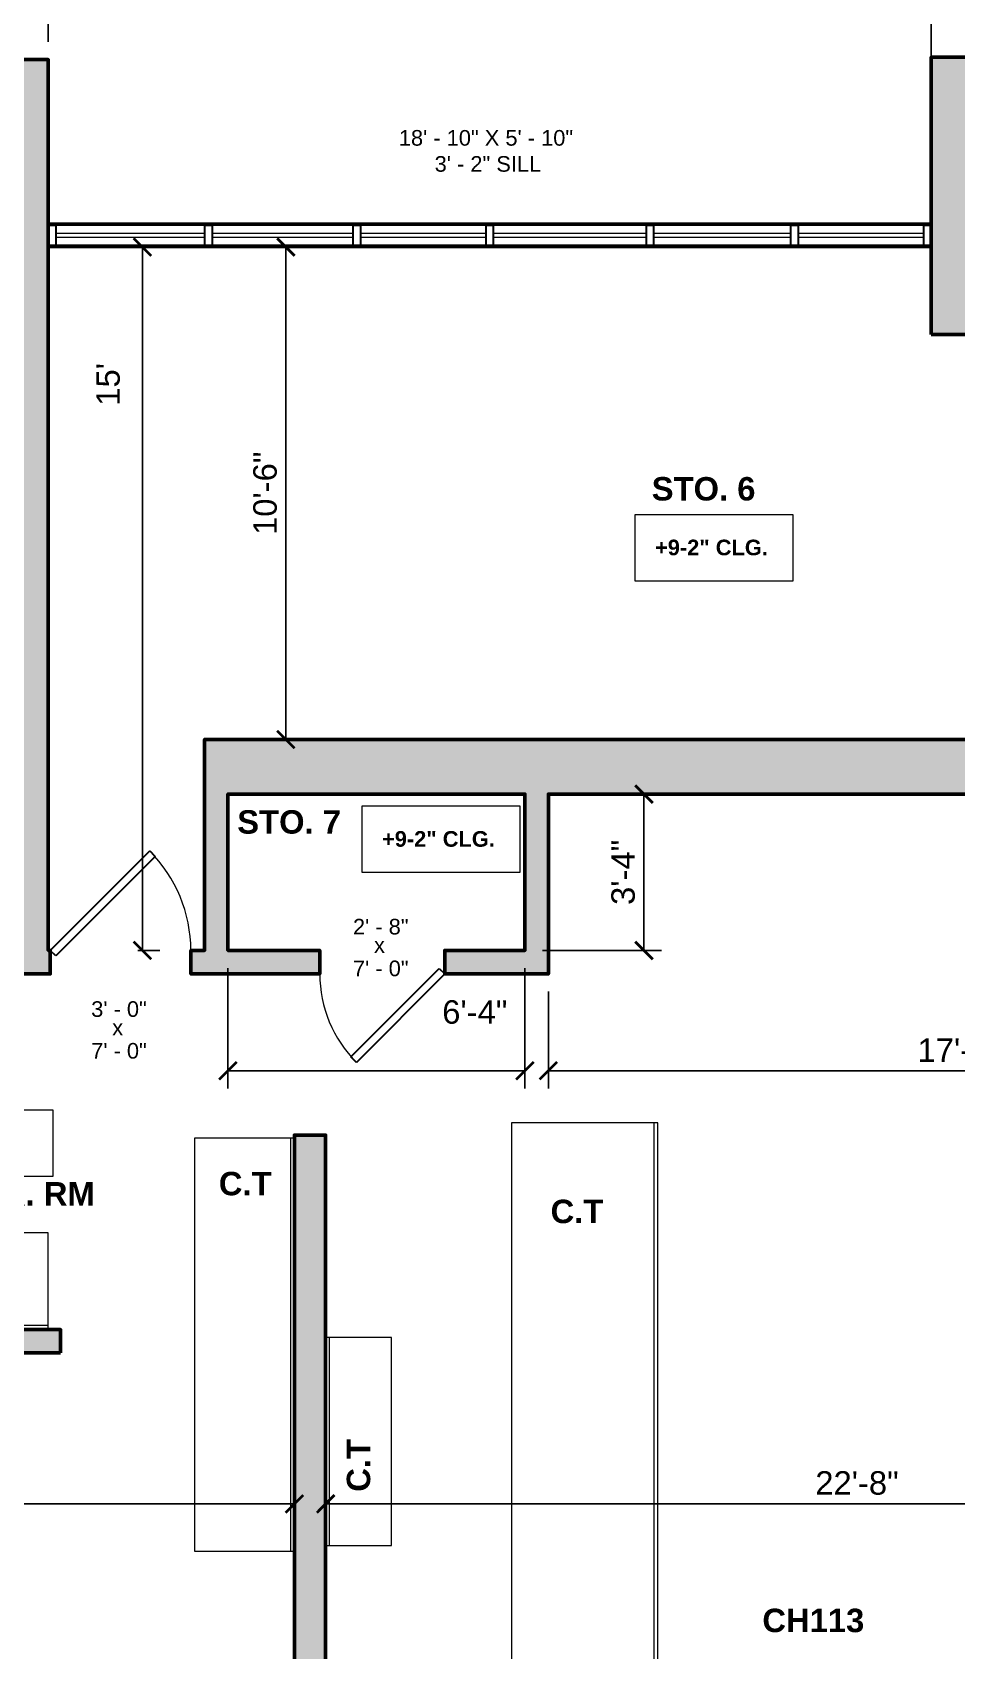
# Model space of a CAD drawing. Header units: inches. Extents: x -2078 to 106214, y -964 to 6385.
# Drawn here: x 21842.8 to 22079.4, y 4208.6 to 4622.7 of the extents above; entities that cross this region are included whole.
import ezdxf

# ---------------------------------------------------------------- set-up
doc = ezdxf.new("R2010")
doc.units = ezdxf.units.IN
doc.header["$MEASUREMENT"] = 0
for name, color, linetype, lineweight in [('A-ANNO', 2, 'Continuous', 5), ('A-ANNO-DIMS', 1, 'Continuous', 9), ('A-CASE', 4, 'Continuous', 9), ('A-DOOR', 1, 'Continuous', 18), ('A-GLAZ-CURT', 52, 'Continuous', 9), ('A-GLAZ-CWMG', 51, 'Continuous', 9), ('A-WALL', 3, 'Continuous', 40), ('A-WINDOWS', 2, 'Continuous', 18)]:
    doc.layers.add(name, color=color, linetype=linetype, lineweight=lineweight)
doc.layers.add('A-HATCH', color=9, linetype='Continuous')
doc.styles.add('Arial_1', font='arial.ttf', dxfattribs={"height": 0.0625})
doc.styles.add('Arial_2', font='arial.ttf', dxfattribs={"height": 3})
doc.styles.add('Arial_B', font='arialbd.ttf', dxfattribs={"height": 4.5})
doc.styles.add('Arial_B_1', font='arialbd.ttf', dxfattribs={"height": 3})
doc.styles.add('JC', font='arial.ttf', dxfattribs={"height": 0.125})
doc.dimstyles.new('JC-DIMS', dxfattribs={"dimtxt": 0.125, "dimasz": 0.09375, "dimexe": 0.09375, "dimexo": 0.09375, "dimgap": 0.046875, "dimtad": 1, "dimdec": 1, "dimzin": 0, "dimdsep": 46, "dimlunit": 4, "dimtxsty": 'JC', "dimblk": 'ARCHTICK', "dimcen": 0.09, "dimclrd": 1, "dimclre": 1, "dimclrt": 256, "dimadec": 0, "dimazin": 0, "dimtfac": 1, "dimtdec": 1, "dimtofl": 0, "dimtmove": 1, "dimatfit": 3, "dimfxl": 1, "dimtolj": 1, "dimtzin": 0, "dimarcsym": 0})

# ---------------------------------------------------------------- blocks, each defined once
blk = doc.blocks.new('JC_DOOR_SINGLE PANEL - SINGLE DOOR-1525208-2nd Floor Plan')
at = {"layer": 'A-DOOR', "lineweight": 30}
for p, q in [((-8.87, -27.04), (16.59, -1.59)), ((18, -3), (-7.46, -28.46)), ((16.59, -1.59), (18, -3)), ((-7.46, -28.46), (-8.87, -27.04))]:
    blk.add_line(p, q, dxfattribs=at)
at = {"layer": 'A-DOOR', "lineweight": 9}
blk.add_arc((18, -3), 36, 180, 225, dxfattribs=at)
blk = doc.blocks.new('JC_DOOR_SINGLE PANEL - SINGLE DOOR-1525218-2nd Floor Plan')
at = {"layer": 'A-DOOR', "lineweight": 30}
for p, q in [((-8.04, -24.21), (14.59, -1.59)), ((16, -3), (-6.63, -25.63)), ((14.59, -1.59), (16, -3)), ((-6.63, -25.63), (-8.04, -24.21))]:
    blk.add_line(p, q, dxfattribs=at)
at = {"layer": 'A-DOOR', "lineweight": 9}
blk.add_arc((16, -3), 32, 180, 225, dxfattribs=at)
blk = doc.blocks.new('Instance - Opening - 16_ x 24_-1597986-2nd Floor Plan')
at = {"layer": 'A-WINDOWS'}
for p, q in [((-113, -3), (-113, 3)), ((-113, 3), (113, 3)), ((113, 3), (113, -3)), ((113, -3), (-113, -3))]:
    blk.add_line(p, q, dxfattribs=at)
blk = doc.blocks.new('System Panel - Glazed-1599069-2nd Floor Plan')
at = {"layer": 'A-GLAZ-CURT', "lineweight": 18}
for p, q in [((19, 0.5), (-19, 0.5)), ((-19, 0.5), (-19, -0.5)), ((19, -0.5), (19, 0.5)), ((-19, -0.5), (19, -0.5))]:
    blk.add_line(p, q, dxfattribs=at)
blk = doc.blocks.new('System Panel - Glazed-1598712-2nd Floor Plan')
at = {"layer": 'A-GLAZ-CURT', "lineweight": 18}
for p, q in [((16, 0.5), (-16, 0.5)), ((-16, 0.5), (-16, -0.5)), ((16, -0.5), (16, 0.5)), ((-16, -0.5), (16, -0.5))]:
    blk.add_line(p, q, dxfattribs=at)
blk = doc.blocks.new('System Panel - Glazed-1598710-2nd Floor Plan')
at = {"layer": 'A-GLAZ-CURT', "lineweight": 18}
for p, q in [((17.5, 0.5), (-17.5, 0.5)), ((-17.5, 0.5), (-17.5, -0.5)), ((17.5, -0.5), (17.5, 0.5)), ((-17.5, -0.5), (17.5, -0.5))]:
    blk.add_line(p, q, dxfattribs=at)
blk = doc.blocks.new('System Panel - Glazed-1598711-2nd Floor Plan')
at = {"layer": 'A-GLAZ-CURT', "lineweight": 18}
for p, q in [((19.5, 0.5), (-19.5, 0.5)), ((-19.5, 0.5), (-19.5, -0.5)), ((19.5, -0.5), (19.5, 0.5)), ((-19.5, -0.5), (19.5, -0.5))]:
    blk.add_line(p, q, dxfattribs=at)
blk = doc.blocks.new('System Panel - Glazed-1598709-2nd Floor Plan')
at = {"layer": 'A-GLAZ-CURT', "lineweight": 18}
for p, q in [((18, 0.5), (-18, 0.5)), ((-18, 0.5), (-18, -0.5)), ((18, -0.5), (18, 0.5)), ((-18, -0.5), (18, -0.5))]:
    blk.add_line(p, q, dxfattribs=at)
blk = doc.blocks.new('Rectangular Mullion - 2_5_ x 5_ rectangular-1564720-2nd Floor Plan')
at = {"layer": 'A-GLAZ-CWMG', "lineweight": 30}
for p, q in [((0, 2.5), (-2, 2.5)), ((-2, 2.5), (-2, -2.5)), ((0, -2.5), (0, 2.5)), ((-2, -2.5), (0, -2.5))]:
    blk.add_line(p, q, dxfattribs=at)
blk = doc.blocks.new('Rectangular Mullion - 2_5_ x 5_ rectangular-1564723-2nd Floor Plan')
at = {"layer": 'A-GLAZ-CWMG', "lineweight": 30}
for p, q in [((-2, 2.5), (0, 2.5)), ((-2, -2.5), (-2, 2.5)), ((0, 2.5), (0, -2.5)), ((0, -2.5), (-2, -2.5))]:
    blk.add_line(p, q, dxfattribs=at)
blk = doc.blocks.new('Rectangular Mullion - 2_5_ x 5_ rectangular-V11-2nd Floor Plan')
at = {"layer": 'A-GLAZ-CWMG'}
for p, q in [((-508.52, 466.61), (-546.52, 466.61)), ((-508.52, 466.61), (-508.52, 464.61)), ((-508.52, 461.61), (-546.52, 461.61)), ((-508.52, 463.61), (-508.52, 461.61))]:
    blk.add_line(p, q, dxfattribs=at)
blk = doc.blocks.new('Rectangular Mullion - 2_5_ x 5_ rectangular-1564719-2nd Floor Plan')
at = {"layer": 'A-GLAZ-CWMG', "lineweight": 30}
for p, q in [((-1, 2.5), (1, 2.5)), ((-1, -2.5), (-1, 2.5)), ((1, 2.5), (1, -2.5)), ((1, -2.5), (-1, -2.5))]:
    blk.add_line(p, q, dxfattribs=at)
blk = doc.blocks.new('Rectangular Mullion - 2_5_ x 5_ rectangular-1576960-2nd Floor Plan')
at = {"layer": 'A-GLAZ-CWMG'}
for p, q in [((-324.51, 466.61), (-356.51, 466.61)), ((-324.51, 461.61), (-356.51, 461.61))]:
    blk.add_line(p, q, dxfattribs=at)
blk = doc.blocks.new('Rectangular Mullion - 2_5_ x 5_ rectangular-1575378-2nd Floor Plan')
at = {"layer": 'A-GLAZ-CWMG'}
for p, q in [((-358.51, 466.61), (-393.51, 466.61)), ((-358.51, 461.61), (-393.51, 461.61))]:
    blk.add_line(p, q, dxfattribs=at)
blk = doc.blocks.new('Rectangular Mullion - 2_5_ x 5_ rectangular-1564715-2nd Floor Plan')
at = {"layer": 'A-GLAZ-CWMG'}
for p, q in [((-395.51, 466.61), (-434.51, 466.61)), ((-395.51, 461.61), (-434.51, 461.61))]:
    blk.add_line(p, q, dxfattribs=at)
blk = doc.blocks.new('Rectangular Mullion - 2_5_ x 5_ rectangular-1573216-2nd Floor Plan')
at = {"layer": 'A-GLAZ-CWMG'}
for p, q in [((-470.51, 466.61), (-506.51, 466.61)), ((-470.51, 461.61), (-506.51, 461.61))]:
    blk.add_line(p, q, dxfattribs=at)
blk = doc.blocks.new('JC_COUNTERTOP - JC_COUNTERTOP-1703647-2nd Floor Plan')
at = {"layer": 'A-CASE'}
for p, q in [((-194.85, 0), (-194.85, -1)), ((0, -1), (0, 0)), ((-194.85, -1), (0, -1)), ((-194.85, -1), (-194.85, -24.7)), ((0, -24.7), (0, -1)), ((-194.85, -24.7), (0, -24.7))]:
    blk.add_line(p, q, dxfattribs=at)
blk = doc.blocks.new('JC_COUNTERTOP - JC_COUNTERTOP-1703929-2nd Floor Plan')
at = {"layer": 'A-CASE'}
for p, q in [((-105.67, 0), (-105.67, -1)), ((0, -1), (0, 0)), ((-105.67, -1), (0, -1)), ((-105.67, -1), (-105.67, -25.57)), ((0, -25.57), (0, -1)), ((-105.67, -25.57), (0, -25.57))]:
    blk.add_line(p, q, dxfattribs=at)
blk = doc.blocks.new('JC_COUNTERTOP - JC_COUNTERTOP-1705602-2nd Floor Plan')
at = {"layer": 'A-CASE'}
for p, q in [((-53.31, 0), (-53.31, -1)), ((0, -1), (0, 0)), ((-53.31, -1), (0, -1)), ((-53.31, -1), (-53.31, -16.85)), ((0, -16.85), (0, -1)), ((-53.31, -16.85), (0, -16.85))]:
    blk.add_line(p, q, dxfattribs=at)
blk = doc.blocks.new('JC_COUNTERTOP - JC_COUNTERTOP-1705802-2nd Floor Plan')
at = {"layer": 'A-CASE'}
for p, q in [((-204.87, 0), (-204.87, -1)), ((0, 0), (-204.87, 0)), ((0, -1), (0, 0)), ((-204.87, -1), (0, -1)), ((-204.87, -1), (-204.87, -37.4)), ((0, -37.4), (0, -1)), ((-204.87, -37.4), (0, -37.4))]:
    blk.add_line(p, q, dxfattribs=at)
blk = doc.blocks.new('_ArchTick')
at = {"color": 0, "linetype": 'ByBlock', "const_width": 0.15}
blk.add_lwpolyline([(-0.5, -0.5), (0.5, 0.5)], dxfattribs=at)
blk = doc.blocks.new('*D897')
at = {"layer": 'A-ANNO-DIMS', "color": 1, "lineweight": -2, "transparency": 16777216}
for p, q in [((21846.88, 4620.24), (21846.88, 4802.94)), ((22189.88, 4572.24), (22189.88, 4802.94)), ((21846.88, 4798.44), (22189.88, 4798.44))]:
    blk.add_line(p, q, dxfattribs=at)
at = {"layer": 'Defpoints', "color": 0, "transparency": 16777216}
for p in [(22189.88, 4798.44), (21846.88, 4615.74), (22189.88, 4567.74)]:
    blk.add_point(p, dxfattribs=at)
at = {"layer": 'A-ANNO-DIMS', "color": 1, "lineweight": -2, "transparency": 16777216, "xscale": 4.5, "yscale": 4.5, "zscale": 4.5, "rotation": 180}
blk.add_blockref('_ArchTick', (21846.88, 4798.44), dxfattribs=at)
at = {"layer": 'A-ANNO-DIMS', "color": 1, "lineweight": -2, "transparency": 16777216, "xscale": 4.5, "yscale": 4.5, "zscale": 4.5}
blk.add_blockref('_ArchTick', (22189.88, 4798.44), dxfattribs=at)
at = {"layer": 'A-ANNO-DIMS', "transparency": 16777216, "insert": (22018.38, 4803.75), "char_height": 6, "width": 0.4874, "attachment_point": 5, "style": 'JC'}
blk.add_mtext('\\A1;28\'-7"', dxfattribs=at)
blk = doc.blocks.new('*D853')
at = {"layer": 'A-ANNO-DIMS', "color": 1, "lineweight": -2, "transparency": 16777216}
for p, q in [((21846.88, 4620.24), (21846.88, 4755.89)), ((22072.88, 4601.54), (22072.88, 4755.89)), ((21846.88, 4751.39), (22072.88, 4751.39))]:
    blk.add_line(p, q, dxfattribs=at)
at = {"layer": 'Defpoints', "color": 0, "transparency": 16777216}
for p in [(22072.88, 4751.39), (21846.88, 4615.74), (22072.88, 4597.04)]:
    blk.add_point(p, dxfattribs=at)
at = {"layer": 'A-ANNO-DIMS', "color": 1, "lineweight": -2, "transparency": 16777216, "xscale": 4.5, "yscale": 4.5, "zscale": 4.5, "rotation": 180}
blk.add_blockref('_ArchTick', (21846.88, 4751.39), dxfattribs=at)
at = {"layer": 'A-ANNO-DIMS', "color": 1, "lineweight": -2, "transparency": 16777216, "xscale": 4.5, "yscale": 4.5, "zscale": 4.5}
blk.add_blockref('_ArchTick', (22072.88, 4751.39), dxfattribs=at)
at = {"layer": 'A-ANNO-DIMS', "transparency": 16777216, "insert": (21959.88, 4756.71), "char_height": 6, "width": 0.5739, "attachment_point": 5, "style": 'JC'}
blk.add_mtext('\\A1;18\'-10"', dxfattribs=at)
blk = doc.blocks.new('*D879')
at = {"layer": 'A-ANNO-DIMS', "color": 1, "lineweight": -2, "transparency": 16777216}
for p, q in [((21455.88, 4620.24), (21455.88, 4837.58)), ((23421.88, 4620.69), (23421.88, 4837.58)), ((21455.88, 4833.08), (23421.88, 4833.08))]:
    blk.add_line(p, q, dxfattribs=at)
at = {"layer": 'Defpoints', "color": 0, "transparency": 16777216}
for p in [(23421.88, 4833.08), (21455.88, 4615.74), (23421.88, 4616.19)]:
    blk.add_point(p, dxfattribs=at)
at = {"layer": 'A-ANNO-DIMS', "color": 1, "lineweight": -2, "transparency": 16777216, "xscale": 4.5, "yscale": 4.5, "zscale": 4.5, "rotation": 180}
blk.add_blockref('_ArchTick', (21455.88, 4833.08), dxfattribs=at)
at = {"layer": 'A-ANNO-DIMS', "color": 1, "lineweight": -2, "transparency": 16777216, "xscale": 4.5, "yscale": 4.5, "zscale": 4.5}
blk.add_blockref('_ArchTick', (23421.88, 4833.08), dxfattribs=at)
at = {"layer": 'A-ANNO-DIMS', "transparency": 16777216, "insert": (22438.88, 4838.4), "char_height": 6, "width": 0.6604, "attachment_point": 5, "style": 'JC'}
blk.add_mtext('\\A1;163\'-10"', dxfattribs=at)
blk = doc.blocks.new('*D945')
at = {"layer": 'A-ANNO-DIMS', "color": 1, "lineweight": -2, "transparency": 16777216}
for p, q in [((21869.81, 4567.74), (21875.47, 4567.74)), ((21870.97, 4387.74), (21870.97, 4567.74)), ((21869.81, 4387.74), (21875.47, 4387.74))]:
    blk.add_line(p, q, dxfattribs=at)
at = {"layer": 'Defpoints', "color": 0, "transparency": 16777216}
for p in [(21865.31, 4567.74), (21870.97, 4567.74), (21865.31, 4387.74)]:
    blk.add_point(p, dxfattribs=at)
at = {"layer": 'A-ANNO-DIMS', "color": 1, "lineweight": -2, "transparency": 16777216, "xscale": 4.5, "yscale": 4.5, "zscale": 4.5}
for p, rotation in [((21870.97, 4567.74), 90), ((21870.97, 4387.74), 270)]:
    blk.add_blockref('_ArchTick', p, dxfattribs=dict(at, rotation=rotation))
at = {"layer": 'A-ANNO-DIMS', "transparency": 16777216, "insert": (21859.18, 4527.15), "char_height": 6, "width": 0.4874, "attachment_point": 1, "rotation": 90, "line_spacing_factor": 0.941778, "style": 'JC'}
blk.add_mtext("\\A1;15'", dxfattribs=at)
blk = doc.blocks.new('*D947')
at = {"layer": 'A-ANNO-DIMS', "color": 1, "lineweight": -2, "transparency": 16777216}
for p, q in [((21906.56, 4567.74), (21912.21, 4567.74)), ((21907.71, 4441.74), (21907.71, 4567.74)), ((21906.56, 4441.74), (21912.21, 4441.74))]:
    blk.add_line(p, q, dxfattribs=at)
at = {"layer": 'Defpoints', "color": 0, "transparency": 16777216}
for p in [(21902.06, 4567.74), (21907.71, 4567.74), (21902.06, 4441.74)]:
    blk.add_point(p, dxfattribs=at)
at = {"layer": 'A-ANNO-DIMS', "color": 1, "lineweight": -2, "transparency": 16777216, "xscale": 4.5, "yscale": 4.5, "zscale": 4.5}
for p, rotation in [((21907.71, 4567.74), 90), ((21907.71, 4441.74), 270)]:
    blk.add_blockref('_ArchTick', p, dxfattribs=dict(at, rotation=rotation))
at = {"layer": 'A-ANNO-DIMS', "transparency": 16777216, "insert": (21902.4, 4504.74), "char_height": 6, "width": 0.4874, "attachment_point": 5, "rotation": 90, "style": 'JC'}
blk.add_mtext('\\A1;10\'-6"', dxfattribs=at)
blk = doc.blocks.new('*D949')
at = {"layer": 'A-ANNO-DIMS', "color": 1, "lineweight": -2, "transparency": 16777216}
for p, q in [((21892.88, 4383.24), (21892.88, 4352.46)), ((21968.88, 4383.24), (21968.88, 4352.46)), ((21892.88, 4356.96), (21968.88, 4356.96))]:
    blk.add_line(p, q, dxfattribs=at)
at = {"layer": 'Defpoints', "color": 0, "transparency": 16777216}
for p in [(21892.88, 4387.74), (21968.88, 4387.74), (21968.88, 4356.96)]:
    blk.add_point(p, dxfattribs=at)
at = {"layer": 'A-ANNO-DIMS', "color": 1, "lineweight": -2, "transparency": 16777216, "xscale": 4.5, "yscale": 4.5, "zscale": 4.5, "rotation": 180}
blk.add_blockref('_ArchTick', (21892.88, 4356.96), dxfattribs=at)
at = {"layer": 'A-ANNO-DIMS', "color": 1, "lineweight": -2, "transparency": 16777216, "xscale": 4.5, "yscale": 4.5, "zscale": 4.5}
blk.add_blockref('_ArchTick', (21968.88, 4356.96), dxfattribs=at)
at = {"layer": 'A-ANNO-DIMS', "transparency": 16777216, "insert": (21947.72, 4375), "char_height": 6, "width": 0.4008, "attachment_point": 1, "line_spacing_factor": 0.941778, "style": 'JC'}
blk.add_mtext('\\A1;6\'-4"', dxfattribs=at)
blk = doc.blocks.new('*D951')
at = {"layer": 'A-ANNO-DIMS', "color": 1, "lineweight": -2, "transparency": 16777216}
for p, q in [((21974.88, 4377.24), (21974.88, 4352.46)), ((21974.88, 4356.96), (22189.88, 4356.96)), ((22189.88, 4358.12), (22189.88, 4352.46))]:
    blk.add_line(p, q, dxfattribs=at)
at = {"layer": 'Defpoints', "color": 0, "transparency": 16777216}
for p in [(21974.88, 4381.74), (22189.88, 4362.62), (22189.88, 4356.96)]:
    blk.add_point(p, dxfattribs=at)
at = {"layer": 'A-ANNO-DIMS', "color": 1, "lineweight": -2, "transparency": 16777216, "xscale": 4.5, "yscale": 4.5, "zscale": 4.5, "rotation": 180}
blk.add_blockref('_ArchTick', (21974.88, 4356.96), dxfattribs=at)
at = {"layer": 'A-ANNO-DIMS', "color": 1, "lineweight": -2, "transparency": 16777216, "xscale": 4.5, "yscale": 4.5, "zscale": 4.5}
blk.add_blockref('_ArchTick', (22189.88, 4356.96), dxfattribs=at)
at = {"layer": 'A-ANNO-DIMS', "transparency": 16777216, "insert": (22082.38, 4362.23), "char_height": 6, "width": 0.5739, "attachment_point": 5, "style": 'JC'}
blk.add_mtext('\\A1;17\'-11"', dxfattribs=at)
blk = doc.blocks.new('*D953')
at = {"layer": 'A-ANNO-DIMS', "color": 1, "lineweight": -2, "transparency": 16777216}
for p, q in [((21578.88, 4247.28), (21578.88, 4241.62)), ((21578.88, 4246.12), (21909.88, 4246.12)), ((21909.88, 4247.28), (21909.88, 4241.62))]:
    blk.add_line(p, q, dxfattribs=at)
at = {"layer": 'Defpoints', "color": 0, "transparency": 16777216}
for p in [(21578.88, 4251.78), (21909.88, 4251.78), (21909.88, 4246.12)]:
    blk.add_point(p, dxfattribs=at)
at = {"layer": 'A-ANNO-DIMS', "color": 1, "lineweight": -2, "transparency": 16777216, "xscale": 4.5, "yscale": 4.5, "zscale": 4.5, "rotation": 180}
blk.add_blockref('_ArchTick', (21578.88, 4246.12), dxfattribs=at)
at = {"layer": 'A-ANNO-DIMS', "color": 1, "lineweight": -2, "transparency": 16777216, "xscale": 4.5, "yscale": 4.5, "zscale": 4.5}
blk.add_blockref('_ArchTick', (21909.88, 4246.12), dxfattribs=at)
at = {"layer": 'A-ANNO-DIMS', "transparency": 16777216, "insert": (21744.38, 4251.38), "char_height": 6, "width": 0.4874, "attachment_point": 5, "style": 'JC'}
blk.add_mtext('\\A1;27\'-7"', dxfattribs=at)
blk = doc.blocks.new('*D955')
at = {"layer": 'A-ANNO-DIMS', "color": 1, "lineweight": -2, "transparency": 16777216}
for p, q in [((21917.88, 4247.28), (21917.88, 4241.62)), ((21917.88, 4246.12), (22189.88, 4246.12)), ((22189.88, 4247.28), (22189.88, 4241.62))]:
    blk.add_line(p, q, dxfattribs=at)
at = {"layer": 'Defpoints', "color": 0, "transparency": 16777216}
for p in [(21917.88, 4251.78), (22189.88, 4251.78), (22189.88, 4246.12)]:
    blk.add_point(p, dxfattribs=at)
at = {"layer": 'A-ANNO-DIMS', "color": 1, "lineweight": -2, "transparency": 16777216, "xscale": 4.5, "yscale": 4.5, "zscale": 4.5, "rotation": 180}
blk.add_blockref('_ArchTick', (21917.88, 4246.12), dxfattribs=at)
at = {"layer": 'A-ANNO-DIMS', "color": 1, "lineweight": -2, "transparency": 16777216, "xscale": 4.5, "yscale": 4.5, "zscale": 4.5}
blk.add_blockref('_ArchTick', (22189.88, 4246.12), dxfattribs=at)
at = {"layer": 'A-ANNO-DIMS', "transparency": 16777216, "insert": (22053.88, 4251.44), "char_height": 6, "width": 0.4874, "attachment_point": 5, "style": 'JC'}
blk.add_mtext('\\A1;22\'-8"', dxfattribs=at)
blk = doc.blocks.new('*D1059')
at = {"layer": 'A-ANNO-DIMS', "color": 1, "lineweight": -2, "transparency": 16777216}
for p, q in [((21998.2, 4427.74), (22003.86, 4427.74)), ((21999.36, 4387.74), (21999.36, 4427.74)), ((21973.38, 4387.74), (22003.86, 4387.74))]:
    blk.add_line(p, q, dxfattribs=at)
at = {"layer": 'Defpoints', "color": 0, "transparency": 16777216}
for p in [(21993.7, 4427.74), (21999.36, 4427.74), (21968.88, 4387.74)]:
    blk.add_point(p, dxfattribs=at)
at = {"layer": 'A-ANNO-DIMS', "color": 1, "lineweight": -2, "transparency": 16777216, "xscale": 4.5, "yscale": 4.5, "zscale": 4.5}
for p, rotation in [((21999.36, 4427.74), 90), ((21999.36, 4387.74), 270)]:
    blk.add_blockref('_ArchTick', p, dxfattribs=dict(at, rotation=rotation))
at = {"layer": 'A-ANNO-DIMS', "transparency": 16777216, "insert": (21994.04, 4407.74), "char_height": 6, "width": 0.4008, "attachment_point": 5, "rotation": 90, "style": 'JC'}
blk.add_mtext('\\A1;3\'-4"', dxfattribs=at)
blk = doc.blocks.new('JC- existing door Tag_quad - JC- existing door Tag_quad-839775-2nd Floor Plan')
at = {"layer": 'A-ANNO', "insert": (-0.0234, 0.0378), "char_height": 0.0625, "width": 0.0505, "attachment_point": 1, "style": 'Arial_1', "bg_fill": 3, "box_fill_scale": 1.25, "bg_fill_color": 256, "bg_fill_true_color": 13158600, "bg_fill_transparency": 0}
blk.add_mtext('x', dxfattribs=at)

msp = doc.modelspace()

# ---------------------------------------------------------------- hatches: boundary and pattern name
at = {"layer": 'A-HATCH'}
h = msp.add_hatch(color=256, dxfattribs=at)
h.dxf.hatch_style = 1
h.paths.add_polyline_path([(22085.881, 4616.348), (22072.881, 4616.348), (22072.881, 4545.348), (22085.881, 4545.348)])
h.paths.add_polyline_path([(22325.881, 4616.348), (22312.881, 4616.348), (22312.881, 4525.348), (22315.038, 4525.348), (22315.038, 4406.741), (22273.96, 4406.741), (22273.96, 4401.741), (22322.038, 4401.741), (22322.038, 4406.741), (22320.038, 4406.741), (22320.038, 4525.348), (22325.881, 4525.348)])
h.paths.add_polyline_path([(22565.881, 4616.348), (22552.881, 4616.348), (22552.881, 4525.693), (22560.881, 4525.693), (22560.881, 4406.741), (22547.46, 4406.741), (22547.46, 4401.741), (22570.881, 4401.741), (22570.881, 4406.741), (22565.881, 4406.741)])
h.paths.add_polyline_path([(22441.881, 4567.741), (22436.881, 4567.741), (22436.881, 4406.741), (22416.46, 4406.741), (22416.46, 4401.741), (22448.038, 4401.741), (22448.038, 4406.741), (22441.881, 4406.741)])
h.paths.add_polyline_path([(22686.881, 4567.741), (22681.881, 4567.741), (22681.881, 4406.741), (22667.881, 4406.741), (22667.881, 4401.741), (22686.881, 4401.741)])
h.paths.add_polyline_path([(22619.881, 4406.741), (22606.881, 4406.741), (22606.881, 4401.741), (22619.881, 4401.741)])
h.paths.add_polyline_path([(22804.881, 4616.193), (22792.881, 4616.193), (22792.881, 4526.741), (22804.881, 4526.741)])
h.paths.add_polyline_path([(23044.881, 4616.193), (23032.881, 4616.193), (23032.881, 4525.693), (23044.881, 4525.693)])
h.paths.add_polyline_path([(23285.875, 4616.193), (23272.875, 4616.193), (23272.875, 4524.741), (23278.875, 4524.741), (23278.875, 4525.693), (23284.875, 4525.693), (23284.875, 4532.241), (23285.875, 4532.241), (23285.875, 4563.741), (23409.875, 4563.741), (23409.875, 4533.741), (23375.591, 4533.741), (23375.591, 4524.717), (23381.591, 4524.717), (23381.591, 4525.741), (23421.875, 4525.741), (23421.875, 4616.193), (23409.875, 4616.193), (23409.875, 4573.741), (23285.875, 4573.741)])
h.paths.add_polyline_path([(23419.875, 4441.741), (23422.162, 4441.741), (23422.162, 4451.741), (23381.591, 4451.741), (23381.591, 4452.717), (23375.591, 4452.717), (23375.591, 4451.741), (23375.162, 4451.741), (23375.162, 4449.741), (23278.875, 4449.741), (23278.875, 4452.741), (23272.875, 4452.741), (23272.875, 4449.741), (23270.76, 4449.741), (23270.76, 4429.741), (23274.76, 4429.741), (23274.76, 4424.82), (23279.76, 4424.82), (23279.76, 4441.741), (23409.875, 4441.741), (23409.875, 4338.285), (23337.125, 4338.285), (23337.125, 4336.741), (23279.76, 4336.741), (23279.76, 4341.241), (23274.76, 4341.241), (23274.76, 4324.741), (23279.76, 4324.741), (23279.76, 4330.741), (23337.125, 4330.741), (23337.125, 4329.285), (23409.875, 4329.285), (23409.875, 4223.741), (23279.76, 4223.741), (23279.76, 4235.241), (23274.76, 4235.241), (23274.76, 4214.741), (23279.76, 4214.741), (23279.76, 4217.741), (23410.875, 4217.741), (23410.875, 4099.741), (23279.76, 4099.741), (23279.76, 4127.241), (23274.76, 4127.241), (23274.76, 4113.741), (23269.76, 4113.741), (23269.76, 4097.741), (23244.875, 4097.741), (23244.875, 4092.741), (23410.875, 4092.741), (23410.875, 3999.741), (23285.875, 3999.741), (23285.875, 4016.741), (23273.875, 4016.741), (23273.875, 3980.741), (23201.875, 3980.741), (23201.875, 3970.741), (23222.875, 3970.741), (23222.875, 3950.741), (23228.875, 3950.741), (23228.875, 3970.741), (23285.875, 3970.741), (23285.875, 3993.741), (23410.875, 3993.741), (23410.875, 3874.741), (23228.875, 3874.741), (23228.875, 3914.741), (23222.875, 3914.741), (23222.875, 3874.741), (23208.695, 3874.741), (23208.695, 3866.741), (23410.875, 3866.741), (23410.875, 3830.741), (23425.88, 3830.741), (23425.88, 3765.442), (23351.538, 3765.442), (23351.538, 3806.796), (23279.538, 3806.796), (23279.538, 3771.442), (23147.149, 3771.442), (23147.149, 3660.599), (23153.149, 3660.599), (23153.149, 3765.442), (23285.538, 3765.442), (23285.538, 3800.796), (23345.538, 3800.796), (23345.538, 3759.442), (23431.88, 3759.442), (23431.88, 3836.741), (23419.875, 3836.741), (23419.875, 4231.242), (23584.881, 4231.242), (23584.881, 4241.242), (23419.875, 4241.242), (23419.875, 4341.704)])
h.paths.add_polyline_path([(23279.76, 4288.741), (23274.76, 4288.741), (23274.76, 4283.241), (23279.76, 4283.241)], flags=17)
h.paths.add_polyline_path([(23279.76, 4388.82), (23274.76, 4388.82), (23274.76, 4377.241), (23279.76, 4377.241)], flags=17)
h.paths.add_polyline_path([(23196.875, 4097.741), (23187.37, 4097.741), (23182.992, 4092.335), (23187.655, 4088.559), (23191.042, 4092.741), (23196.875, 4092.741)], flags=17)
h.paths.add_polyline_path([(23164.999, 4060.582), (23160.337, 4064.358), (23157.875, 4061.318), (23157.875, 4049.741), (23163.875, 4049.741), (23163.875, 4059.193)], flags=17)
h.paths.add_polyline_path([(23163.875, 4013.741), (23157.875, 4013.741), (23157.875, 3980.741), (23155.875, 3980.741), (23155.875, 3970.741), (23165.875, 3970.741), (23165.875, 3980.741), (23163.875, 3980.741)], flags=17)
h.paths.add_polyline_path([(22152.381, 3976.741), (22150.881, 3976.741), (22150.881, 3980.741), (22085.881, 3980.741), (22085.881, 4017.381), (22072.881, 4017.381), (22072.881, 3980.741), (22067.881, 3980.741), (22067.881, 3970.741), (22152.381, 3970.741)])
h.paths.add_polyline_path([(22197.881, 4334.741), (22189.881, 4334.741), (22189.881, 4008.741), (22190.881, 4008.741), (22190.881, 3976.741), (22188.381, 3976.741), (22188.381, 3970.741), (22198.381, 3970.741), (22198.381, 3976.741), (22196.881, 3976.741), (22196.881, 4008.741), (22197.881, 4008.741)])

# ---------------------------------------------------------------- linework, layer by layer
at = {"layer": 'A-ANNO', "flags": 128}
for points in [[(21997.064, 4499.325), (22037.465, 4499.325), (22037.465, 4482.256), (21997.064, 4482.256)], [(21927.187, 4424.739), (21967.588, 4424.739), (21967.588, 4407.671), (21927.187, 4407.671)], [(21806.288, 4346.999), (21848.024, 4346.999), (21848.024, 4329.931), (21806.288, 4329.931)]]:
    msp.add_lwpolyline(points, close=True, dxfattribs=at)
at = {"layer": 'A-WALL'}
for p, q in [((21846.881, 4573.741), (22072.881, 4573.741)), ((22072.881, 4567.741), (21846.881, 4567.741))]:
    msp.add_line(p, q, dxfattribs=at)
at = {"layer": 'A-WALL', "lineweight": 60}
msp.add_lwpolyline([(21674.761, 4381.741), (21847.381, 4381.741), (21847.381, 4387.741), (21846.881, 4387.741), (21846.881, 4615.741), (21833.881, 4615.741)], dxfattribs=at)
for points in [[(22072.881, 4545.348), (22085.881, 4545.348), (22085.881, 4616.348), (22072.881, 4616.348)], [(21909.881, 4142.049), (21917.881, 4142.049), (21917.881, 4340.478), (21909.881, 4340.478)], [(21850.031, 4284.741), (21850.031, 4290.741), (21650.031, 4290.741), (21650.031, 4284.741)]]:
    msp.add_lwpolyline(points, close=True, dxfattribs=at)

# ---------------------------------------------------------------- block references
at = {"layer": 'A-ANNO', "xscale": 64, "yscale": 64, "zscale": 64}
msp.add_blockref('JC- existing door Tag_quad - JC- existing door Tag_quad-839775-2nd Floor Plan', (21864.758, 4367.608), dxfattribs=at)
at = {"layer": 'A-CASE'}
for name, p, rotation in [('JC_COUNTERTOP - JC_COUNTERTOP-1705802-2nd Floor Plan', (22002.881, 4138.741), 269.9999999999986), ('JC_COUNTERTOP - JC_COUNTERTOP-1703929-2nd Floor Plan', (21909.881, 4234.049), 269.999999999999), ('JC_COUNTERTOP - JC_COUNTERTOP-1703647-2nd Floor Plan', (21652.031, 4290.741), 180), ('JC_COUNTERTOP - JC_COUNTERTOP-1705602-2nd Floor Plan', (21917.881, 4288.741), 89.9999999999988)]:
    msp.add_blockref(name, p, dxfattribs=dict(at, rotation=rotation))
at = {"layer": 'A-DOOR', "rotation": 180}
msp.add_blockref('JC_DOOR_SINGLE PANEL - SINGLE DOOR-1525208-2nd Floor Plan', (21865.381, 4384.741), dxfattribs=at)
at = {"layer": 'A-DOOR'}
msp.add_blockref('JC_DOOR_SINGLE PANEL - SINGLE DOOR-1525218-2nd Floor Plan', (21932.381, 4384.741), dxfattribs=at)
at = {"layer": 'A-GLAZ-CURT'}
for name, p in [('System Panel - Glazed-1599069-2nd Floor Plan', (21867.878, 4570.741)), ('System Panel - Glazed-1598709-2nd Floor Plan', (21906.881, 4570.741)), ('System Panel - Glazed-1598712-2nd Floor Plan', (21942.881, 4570.741)), ('System Panel - Glazed-1598711-2nd Floor Plan', (21980.381, 4570.741)), ('System Panel - Glazed-1598710-2nd Floor Plan', (22019.381, 4570.741)), ('System Panel - Glazed-1598712-2nd Floor Plan', (22054.881, 4570.741))]:
    msp.add_blockref(name, p, dxfattribs=at)
at = {"layer": 'A-GLAZ-CWMG', "rotation": 180}
msp.add_blockref('Rectangular Mullion - 2_5_ x 5_ rectangular-1564720-2nd Floor Plan', (21846.875, 4570.741), dxfattribs=at)
at = {"layer": 'A-GLAZ-CWMG'}
for name, p in [('Rectangular Mullion - 2_5_ x 5_ rectangular-V11-2nd Floor Plan', (22395.391, 4106.63)), ('Rectangular Mullion - 2_5_ x 5_ rectangular-1573216-2nd Floor Plan', (22395.391, 4106.63)), ('Rectangular Mullion - 2_5_ x 5_ rectangular-1576960-2nd Floor Plan', (22283.391, 4106.63)), ('Rectangular Mullion - 2_5_ x 5_ rectangular-1564715-2nd Floor Plan', (22395.391, 4106.63)), ('Rectangular Mullion - 2_5_ x 5_ rectangular-1575378-2nd Floor Plan', (22395.391, 4106.63)), ('Rectangular Mullion - 2_5_ x 5_ rectangular-1576960-2nd Floor Plan', (22395.391, 4106.63))]:
    msp.add_blockref(name, p, dxfattribs=at)
at = {"layer": 'A-GLAZ-CWMG', "extrusion": (0, 0, -1), "rotation": 180}
for name, p in [('Rectangular Mullion - 2_5_ x 5_ rectangular-1564719-2nd Floor Plan', (-21887.881, 4570.741)), ('Rectangular Mullion - 2_5_ x 5_ rectangular-1564719-2nd Floor Plan', (-21925.881, 4570.741)), ('Rectangular Mullion - 2_5_ x 5_ rectangular-1564719-2nd Floor Plan', (-21959.881, 4570.741)), ('Rectangular Mullion - 2_5_ x 5_ rectangular-1564719-2nd Floor Plan', (-22000.881, 4570.741)), ('Rectangular Mullion - 2_5_ x 5_ rectangular-1564719-2nd Floor Plan', (-22037.881, 4570.741)), ('Rectangular Mullion - 2_5_ x 5_ rectangular-1564723-2nd Floor Plan', (-22072.881, 4570.741))]:
    msp.add_blockref(name, p, dxfattribs=at)
at = {"layer": 'A-WINDOWS'}
msp.add_blockref('Instance - Opening - 16_ x 24_-1597986-2nd Floor Plan', (21959.881, 4570.741), dxfattribs=at)

# ---------------------------------------------------------------- texts
at = {"layer": 'A-ANNO', "attachment_point": 1}
for s, insert, char_height, width, style in [('18\' - 10" X 5\' - 10"', (21936.612, 4597.689), 4, 56.156, 'Arial_2'), ('3\' - 2" SILL', (21945.779, 4591.022), 4, 34.138, 'Arial_2'), ('STO. 6', (22001.335, 4508.886), 6, 32.724, 'Arial_B'), ('+9-2" CLG.', (22002.184, 4492.871), 4, 36.36, 'Arial_B_1'), ('STO. 7', (21895.253, 4423.635), 6, 32.724, 'Arial_B'), ('+9-2" CLG.', (21932.307, 4418.286), 4, 36.36, 'Arial_B_1'), ('FEMALE PWDR. RM', (21778.698, 4328.473), 6, 97.97, 'Arial_B'), ('C.T', (21890.54, 4331.088), 6, 16.766, 'Arial_B'), ('C.T', (21975.459, 4323.964), 6, 16.766, 'Arial_B'), ('CH113', (22029.655, 4219.304), 6, 58.176, 'Arial_B')]:
    msp.add_mtext(s, dxfattribs=dict(at, insert=insert, char_height=char_height, width=width, style=style))
at = {"layer": 'A-ANNO', "insert": (21923.287, 4249.222), "char_height": 6, "width": 16.766, "attachment_point": 1, "rotation": 90, "style": 'Arial_B'}
msp.add_mtext('C.T', dxfattribs=at)

# ---------------------------------------------------------------- dimensions: what is measured, and where the dimension line sits
at = {"layer": 'A-ANNO-DIMS'}
for base, p1, p2, picture, middle in [((23421.875, 4833.082), (21455.881, 4615.741), (23421.875, 4616.193), '*D879', (22438.878, 4838.398)), ((22189.881, 4798.436), (21846.881, 4615.741), (22189.881, 4567.741), '*D897', (22018.381, 4803.749)), ((22072.881, 4751.393), (21846.881, 4615.741), (22072.881, 4597.036), '*D853', (21959.881, 4756.707)), ((22189.881, 4356.963), (21974.881, 4381.741), (22189.881, 4362.62), '*D951', (22082.381, 4362.226)), ((21909.881, 4246.122), (21578.881, 4251.778), (21909.881, 4251.778), '*D953', (21744.381, 4251.384)), ((22189.881, 4246.122), (21917.881, 4251.778), (22189.881, 4251.778), '*D955', (22053.881, 4251.435))]:
    dim = msp.add_linear_dim(base=base, p1=p1, p2=p2, dimstyle='JC-DIMS', dxfattribs=at)
    dim.commit()
    dim.dimension.update_dxf_attribs({"geometry": picture, "text_midpoint": middle})
dim = msp.add_linear_dim(base=(21870.972, 4567.741), p1=(21865.315, 4387.741), p2=(21865.315, 4567.741), angle=90, dimstyle='JC-DIMS', dxfattribs=at)
dim.commit()
dim.dimension.update_dxf_attribs({"geometry": '*D945', "text_midpoint": (21863.182, 4531.962), "dimtype": 160, "text_rotation": 90})
for base, p1, p2, picture, middle in [((21907.712, 4567.741), (21902.056, 4441.741), (21902.056, 4567.741), '*D947', (21902.399, 4504.741)), ((21999.36, 4427.741), (21968.881, 4387.741), (21993.703, 4427.741), '*D1059', (21994.044, 4407.741))]:
    dim = msp.add_linear_dim(base=base, p1=p1, p2=p2, angle=90, dimstyle='JC-DIMS', dxfattribs=at)
    dim.commit()
    dim.dimension.update_dxf_attribs({"geometry": picture, "text_midpoint": middle})
dim = msp.add_linear_dim(base=(21968.881, 4356.963), p1=(21892.881, 4387.741), p2=(21968.881, 4387.741), dimstyle='JC-DIMS', dxfattribs=at)
dim.commit()
dim.dimension.update_dxf_attribs({"geometry": '*D949', "text_midpoint": (21955.711, 4364.753), "dimtype": 160})

# ---------------------------------------------------------------- next in the draw order: block references
at = {"layer": 'A-ANNO', "xscale": 64, "yscale": 64, "zscale": 64}
msp.add_blockref('JC- existing door Tag_quad - JC- existing door Tag_quad-839775-2nd Floor Plan', (21931.758, 4388.695), dxfattribs=at)

# ---------------------------------------------------------------- next in the draw order: texts
at = {"layer": 'A-ANNO', "char_height": 4, "width": 17.978, "attachment_point": 1, "style": 'Arial_2'}
for s, insert in [('3\' - 0"', (21857.873, 4374.746)), ('7\' - 0"', (21857.873, 4364.064))]:
    msp.add_mtext(s, dxfattribs=dict(at, insert=insert))

# ---------------------------------------------------------------- next in the draw order: hatches: boundary and pattern name
at = {"layer": 'A-HATCH'}
h = msp.add_hatch(color=256, dxfattribs=at)
h.dxf.hatch_style = 1
h.paths.add_polyline_path([(21846.881, 4615.741), (21833.881, 4615.741), (21833.881, 4573.741), (21606.881, 4573.741), (21606.881, 4615.848), (21593.881, 4615.848), (21593.881, 4573.741), (21468.881, 4573.741), (21468.881, 4615.741), (21455.881, 4615.741), (21455.881, 4344.741), (21457.881, 4344.741), (21457.881, 3948.741), (21456.881, 3948.741), (21456.881, 3872.241), (21468.881, 3872.241), (21468.881, 3877.741), (21482.881, 3877.741), (21482.881, 3846.741), (21492.881, 3846.741), (21492.881, 3882.741), (21578.881, 3882.741), (21578.881, 3913.741), (21573.881, 3913.741), (21573.881, 3888.741), (21482.881, 3888.741), (21482.881, 3890.741), (21468.881, 3890.741), (21468.881, 3948.741), (21573.881, 3948.741), (21573.881, 3945.741), (21578.881, 3945.741), (21578.881, 4056.741), (21572.881, 4056.741), (21572.881, 4056.053), (21572.881, 3954.741), (21467.881, 3954.741), (21467.881, 4132.741), (21572.881, 4132.741), (21572.881, 4092.741), (21578.881, 4092.741), (21578.881, 4220.241), (21568.881, 4220.241), (21568.881, 4218.741), (21513.881, 4218.741), (21513.881, 4213.741), (21572.881, 4213.741), (21572.881, 4138.741), (21468.881, 4138.741), (21468.881, 4213.741), (21477.881, 4213.741), (21477.881, 4218.741), (21468.881, 4218.741), (21468.881, 4287.741), (21568.881, 4287.741), (21568.881, 4250.241), (21578.881, 4250.241), (21578.881, 4310.741), (21572.881, 4310.741), (21572.881, 4297.741), (21468.881, 4297.741), (21468.881, 4344.103), (21472.923, 4344.103), (21472.923, 4356.404), (21468.881, 4356.404), (21468.881, 4381.741), (21572.881, 4381.741), (21572.881, 4379.741), (21578.881, 4379.741), (21578.881, 4381.741), (21611.375, 4381.741), (21611.375, 4388.741), (21613.881, 4388.741), (21613.881, 4394.741), (21468.881, 4394.741), (21468.881, 4481.741), (21606.881, 4481.741), (21606.881, 4501.741), (21586.881, 4501.741), (21586.881, 4491.741), (21468.881, 4491.741), (21468.881, 4563.741), (21586.881, 4563.741), (21586.881, 4545.741), (21606.881, 4545.741), (21606.881, 4563.741), (21675.881, 4563.741), (21675.881, 4539.991), (21681.881, 4539.991), (21681.881, 4563.741), (21778.881, 4563.741), (21778.881, 4535.741), (21784.881, 4535.741), (21784.881, 4554.515), (21833.881, 4554.515), (21833.881, 4480.741), (21784.881, 4480.741), (21784.881, 4507.741), (21778.881, 4507.741), (21778.881, 4480.741), (21681.881, 4480.741), (21681.881, 4507.991), (21675.881, 4507.991), (21675.881, 4459.241), (21681.881, 4459.241), (21681.881, 4470.741), (21778.881, 4470.741), (21778.881, 4459.741), (21784.881, 4459.741), (21784.881, 4470.741), (21833.881, 4470.741), (21833.881, 4397.741), (21784.881, 4397.741), (21784.881, 4431.741), (21778.881, 4431.741), (21778.881, 4427.741), (21744.283, 4427.741), (21744.283, 4397.741), (21681.881, 4397.741), (21681.881, 4427.241), (21675.881, 4427.241), (21675.881, 4397.741), (21674.761, 4397.741), (21674.761, 4394.741), (21673.881, 4394.741), (21673.881, 4388.741), (21674.761, 4388.741), (21674.761, 4381.741), (21847.381, 4381.741), (21847.381, 4387.741), (21846.881, 4387.741)])
h.paths.add_polyline_path([(21850.031, 4290.741), (21650.031, 4290.741), (21650.031, 4284.741), (21850.031, 4284.741)])
h.paths.add_polyline_path([(21578.881, 4349.741), (21572.881, 4349.741), (21572.881, 4340.741), (21578.881, 4340.741)], flags=17)
h.paths.add_polyline_path([(22197.881, 4567.741), (22189.881, 4567.741), (22189.881, 4441.741), (21886.881, 4441.741), (21886.881, 4387.741), (21883.381, 4387.741), (21883.381, 4381.741), (21916.381, 4381.741), (21916.381, 4387.741), (21892.881, 4387.741), (21892.881, 4427.741), (21968.881, 4427.741), (21968.881, 4387.741), (21948.381, 4387.741), (21948.381, 4381.741), (21974.881, 4381.741), (21974.881, 4427.741), (22189.881, 4427.741), (22189.881, 4370.741), (22197.881, 4370.741), (22197.881, 4401.741), (22237.96, 4401.741), (22237.96, 4406.741), (22197.881, 4406.741)])
h.paths.add_polyline_path([(21917.881, 4340.478), (21909.881, 4340.478), (21909.881, 4142.049), (21917.881, 4142.049)])
h.paths.add_polyline_path([(22002.631, 4100.741), (21908.277, 4100.741), (21810.277, 4100.741), (21810.277, 4093.741), (21809.381, 4093.741), (21809.381, 4090.741), (21908.277, 4090.741), (21908.277, 4093.741), (21992.881, 4093.741), (21992.881, 4064.741), (22000.881, 4064.741), (22000.881, 4093.741), (22002.631, 4093.741)])

# ---------------------------------------------------------------- next in the draw order: linework, layer by layer
at = {"layer": 'A-WALL', "lineweight": 60}
msp.add_lwpolyline([(22189.881, 4567.741), (22189.881, 4441.741), (21886.881, 4441.741), (21886.881, 4387.741), (21883.381, 4387.741), (21883.381, 4381.741), (21916.381, 4381.741), (21916.381, 4387.741), (21892.881, 4387.741), (21892.881, 4427.741), (21968.881, 4427.741), (21968.881, 4387.741), (21948.381, 4387.741), (21948.381, 4381.741), (21974.881, 4381.741), (21974.881, 4427.741), (22189.881, 4427.741), (22189.881, 4370.741), (22197.881, 4370.741), (22197.881, 4401.741), (22237.96, 4401.741), (22237.96, 4406.741), (22197.881, 4406.741), (22197.881, 4567.741)], dxfattribs=at)

# ---------------------------------------------------------------- next in the draw order: texts
at = {"layer": 'A-ANNO', "char_height": 4, "width": 17.978, "attachment_point": 1, "style": 'Arial_2'}
for s, insert in [('2\' - 8"', (21924.873, 4395.832)), ('7\' - 0"', (21924.873, 4385.151))]:
    msp.add_mtext(s, dxfattribs=dict(at, insert=insert))

doc.saveas('drawing.dxf')
